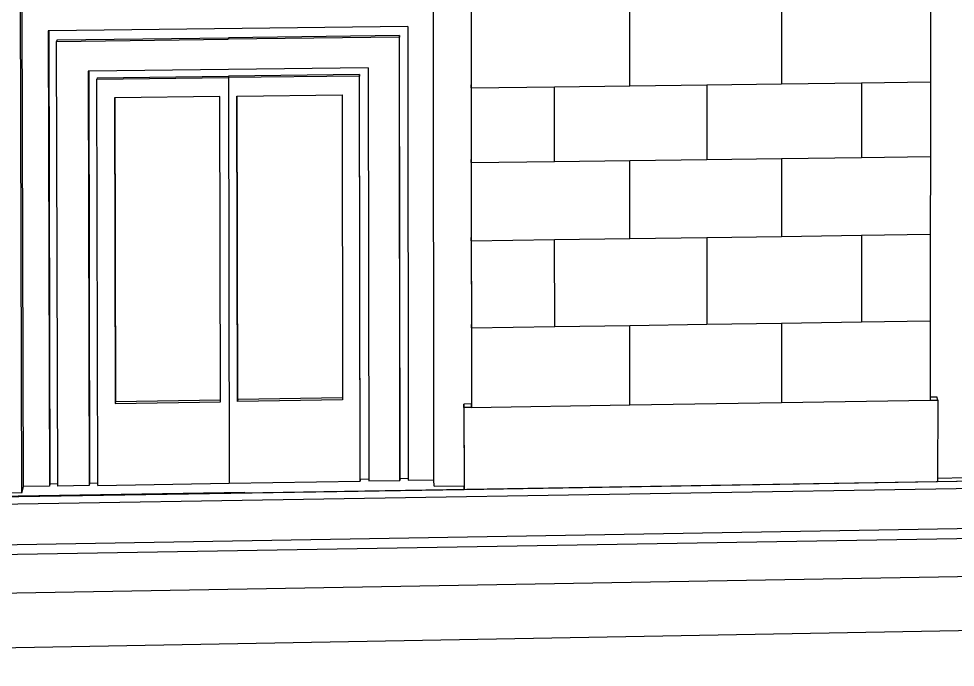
# Model space of a CAD drawing. Extents: x -106 to 80, y -44 to 65.
# Drawn here: x -18.85 to 4.62, y -42.37 to -26.12 of the extents above; entities that cross this region are included whole.
import ezdxf

# ---------------------------------------------------------------- set-up
doc = ezdxf.new("R2010")
doc.units = 0
doc.layers.get('0').update_dxf_attribs({"linetype": 'CONTINUOUS'})

msp = doc.modelspace()

# ---------------------------------------------------------------- linework, layer by layer
for p, q in [((-18.774, -38.006), (-18.826, -17.595)), ((-8.447, -37.679), (-8.46, -25.755)), ((3.996, -25.789), (3.995, -27.708)), ((-18.737, -37.847), (-18.767, -25.878)), ((-7.518, -25.86), (-7.516, -27.784)), ((-7.516, -25.927), (-7.514, -27.855)), ((-3.54, -27.804), (-3.541, -25.879)), ((0.265, -25.833), (0.265, -27.756)), ((-18.114, -26.43), (-18.086, -37.836)), ((-18.102, -26.43), (-18.114, -26.43)), ((-9.105, -26.32), (-18.102, -26.43)), ((-18.102, -26.43), (-18.074, -37.783)), ((-9.105, -26.32), (-9.092, -37.637)), ((-17.904, -26.691), (-13.602, -26.638)), ((-17.892, -26.651), (-17.904, -26.691)), ((-17.877, -37.78), (-17.904, -26.691)), ((-17.892, -26.651), (-13.595, -26.599)), ((-9.313, -26.586), (-13.602, -26.638)), ((-13.595, -26.599), (-13.602, -26.638)), ((-9.312, -26.546), (-13.595, -26.599)), ((-9.312, -26.546), (-9.313, -26.586)), ((-9.299, -37.693), (-9.313, -26.586)), ((-9.298, -37.641), (-9.312, -26.546)), ((-17.112, -27.439), (-17.088, -37.82)), ((-17.101, -27.439), (-17.112, -27.439)), ((-10.097, -27.351), (-17.101, -27.439)), ((-17.101, -27.439), (-17.078, -37.767)), ((-10.097, -27.351), (-10.083, -37.654)), ((-16.895, -27.642), (-13.6, -27.6)), ((-16.885, -27.601), (-16.895, -27.642)), ((-16.872, -37.764), (-16.895, -27.642)), ((-16.885, -27.601), (-13.594, -27.559)), ((-13.594, -27.559), (-13.6, -27.6)), ((-10.313, -27.559), (-13.6, -27.6)), ((-13.6, -27.6), (-13.581, -37.763)), ((-10.31, -27.518), (-13.594, -27.559)), ((-10.31, -27.518), (-10.313, -27.559)), ((-10.299, -37.71), (-10.313, -27.559)), ((-10.296, -37.657), (-10.31, -27.518)), ((-7.514, -27.855), (-7.516, -27.784)), ((-7.516, -27.784), (-7.514, -29.654)), ((-7.514, -27.855), (-5.425, -27.828)), ((-7.514, -27.855), (-7.512, -29.728)), ((-5.425, -27.828), (-3.54, -27.804)), ((-5.424, -29.7), (-5.425, -27.828)), ((-3.54, -27.804), (-1.612, -27.78)), ((-1.612, -27.78), (0.265, -27.756)), ((-1.612, -27.78), (-1.612, -29.649)), ((0.265, -27.756), (2.27, -27.73)), ((2.27, -27.73), (3.995, -27.708)), ((2.27, -27.73), (2.27, -29.597)), ((3.995, -27.708), (3.994, -29.574)), ((-16.447, -28.105), (-16.457, -28.106)), ((-16.457, -28.106), (-16.44, -35.764)), ((-13.814, -28.072), (-16.447, -28.105)), ((-16.447, -28.105), (-16.43, -35.714)), ((-13.8, -35.673), (-13.814, -28.072)), ((-13.37, -35.717), (-13.384, -28.066)), ((-13.384, -28.066), (-13.378, -28.066)), ((-13.378, -28.066), (-10.747, -28.033)), ((-13.364, -35.666), (-13.378, -28.066)), ((-10.747, -28.033), (-10.736, -35.626)), ((2.27, -29.597), (3.994, -29.574)), ((3.994, -29.574), (3.993, -31.525)), ((-7.512, -29.728), (-7.514, -29.654)), ((-7.514, -29.654), (-7.512, -31.608)), ((-7.512, -29.728), (-5.424, -29.7)), ((-7.512, -29.728), (-7.511, -31.687)), ((-5.424, -29.7), (-3.54, -29.675)), ((-3.54, -29.675), (-1.612, -29.649)), ((-3.539, -31.631), (-3.54, -29.675)), ((-1.612, -29.649), (0.265, -29.624)), ((0.265, -29.624), (2.27, -29.597)), ((0.265, -29.624), (0.265, -31.577)), ((-7.511, -31.687), (-7.512, -31.608)), ((-7.512, -31.608), (-7.51, -33.785)), ((-7.511, -31.687), (-5.423, -31.657)), ((-7.511, -31.687), (-7.508, -33.867)), ((-5.423, -31.657), (-3.539, -31.631)), ((-5.421, -33.836), (-5.423, -31.657)), ((-3.539, -31.631), (-1.611, -31.604)), ((-1.611, -31.604), (0.265, -31.577)), ((-1.611, -31.604), (-1.611, -33.78)), ((0.265, -31.577), (2.269, -31.549)), ((2.269, -31.549), (2.268, -33.722)), ((2.269, -31.549), (3.993, -31.525)), ((3.993, -31.525), (3.991, -33.696)), ((-7.508, -33.867), (-7.51, -33.785)), ((-7.51, -33.785), (-7.508, -35.777)), ((-3.538, -33.808), (-1.611, -33.78)), ((-1.611, -33.78), (0.265, -33.752)), ((0.265, -33.752), (2.268, -33.722)), ((0.265, -33.752), (0.265, -35.742)), ((2.268, -33.722), (3.991, -33.696)), ((3.991, -33.696), (3.99, -35.598)), ((-7.508, -33.867), (-5.421, -33.836)), ((-7.508, -33.867), (-7.506, -35.864)), ((-5.421, -33.836), (-3.538, -33.808)), ((-3.537, -35.802), (-3.538, -33.808)), ((-16.43, -35.714), (-13.8, -35.673)), ((-13.8, -35.723), (-13.8, -35.673)), ((-13.364, -35.666), (-13.37, -35.717)), ((-10.736, -35.676), (-13.37, -35.717)), ((-10.736, -35.626), (-13.364, -35.666)), ((-10.736, -35.626), (-10.736, -35.676)), ((3.99, -35.598), (4.153, -35.595)), ((3.99, -35.598), (3.99, -35.684)), ((4.178, -35.681), (4.153, -35.595)), ((-16.43, -35.714), (-16.44, -35.764)), ((-16.44, -35.764), (-13.8, -35.723)), ((-7.508, -35.777), (-7.696, -35.78)), ((-7.695, -35.867), (-7.696, -35.78)), ((-7.696, -35.78), (-7.694, -37.825)), ((-7.506, -35.864), (-7.695, -35.867)), ((-7.695, -35.867), (-7.693, -37.907)), ((-7.506, -35.864), (-7.508, -35.777)), ((-7.506, -35.864), (-3.537, -35.802)), ((-3.537, -35.802), (0.265, -35.742)), ((0.265, -35.742), (3.99, -35.684)), ((3.99, -35.684), (4.178, -35.681)), ((4.178, -35.681), (4.177, -37.632)), ((-45.917, -38.54), (18.423, -37.488)), ((-46.067, -38.723), (18.527, -37.664)), ((-18.074, -37.783), (-18.086, -37.836)), ((-17.877, -37.78), (-18.074, -37.783)), ((-17.877, -37.833), (-17.877, -37.78)), ((-17.078, -37.767), (-17.088, -37.82)), ((-16.872, -37.764), (-17.078, -37.767)), ((-16.872, -37.816), (-13.581, -37.763)), ((-16.872, -37.816), (-16.872, -37.764)), ((-13.581, -37.763), (-10.299, -37.71)), ((-10.296, -37.657), (-10.299, -37.71)), ((-10.296, -37.657), (-10.083, -37.654)), ((-10.083, -37.654), (-10.083, -37.706)), ((-10.083, -37.706), (-9.299, -37.693)), ((-9.298, -37.641), (-9.299, -37.693)), ((-9.298, -37.641), (-9.092, -37.637)), ((-9.092, -37.637), (-9.091, -37.69)), ((-9.091, -37.69), (-8.447, -37.679)), ((-8.446, -37.838), (-8.447, -37.679)), ((-7.693, -37.916), (4.176, -37.722)), ((4.176, -37.722), (10.373, -37.621)), ((4.177, -37.632), (4.176, -37.722)), ((4.177, -37.632), (4.898, -37.62)), ((-19.556, -38.11), (-7.693, -37.916)), ((-13.186, -37.996), (-19.554, -38.102)), ((-18.774, -38.006), (-19.533, -38.019)), ((-18.774, -38.006), (-18.737, -37.847)), ((-18.086, -37.836), (-18.737, -37.847)), ((-17.088, -37.82), (-17.877, -37.833)), ((-8.446, -37.838), (-7.694, -37.825)), ((-7.693, -37.907), (-7.694, -37.825)), ((-7.693, -37.907), (-7.693, -37.907)), ((-7.693, -37.907), (-7.693, -37.916)), ((-7.693, -37.916), (-7.693, -37.907)), ((18.522, -38.677), (-46.061, -39.76)), ((18.662, -38.919), (-46.265, -40.013)), ((18.66, -39.871), (-46.259, -40.987)), ((18.761, -41.211), (-46.414, -42.374))]:
    msp.add_line(p, q)

doc.saveas('drawing.dxf')
